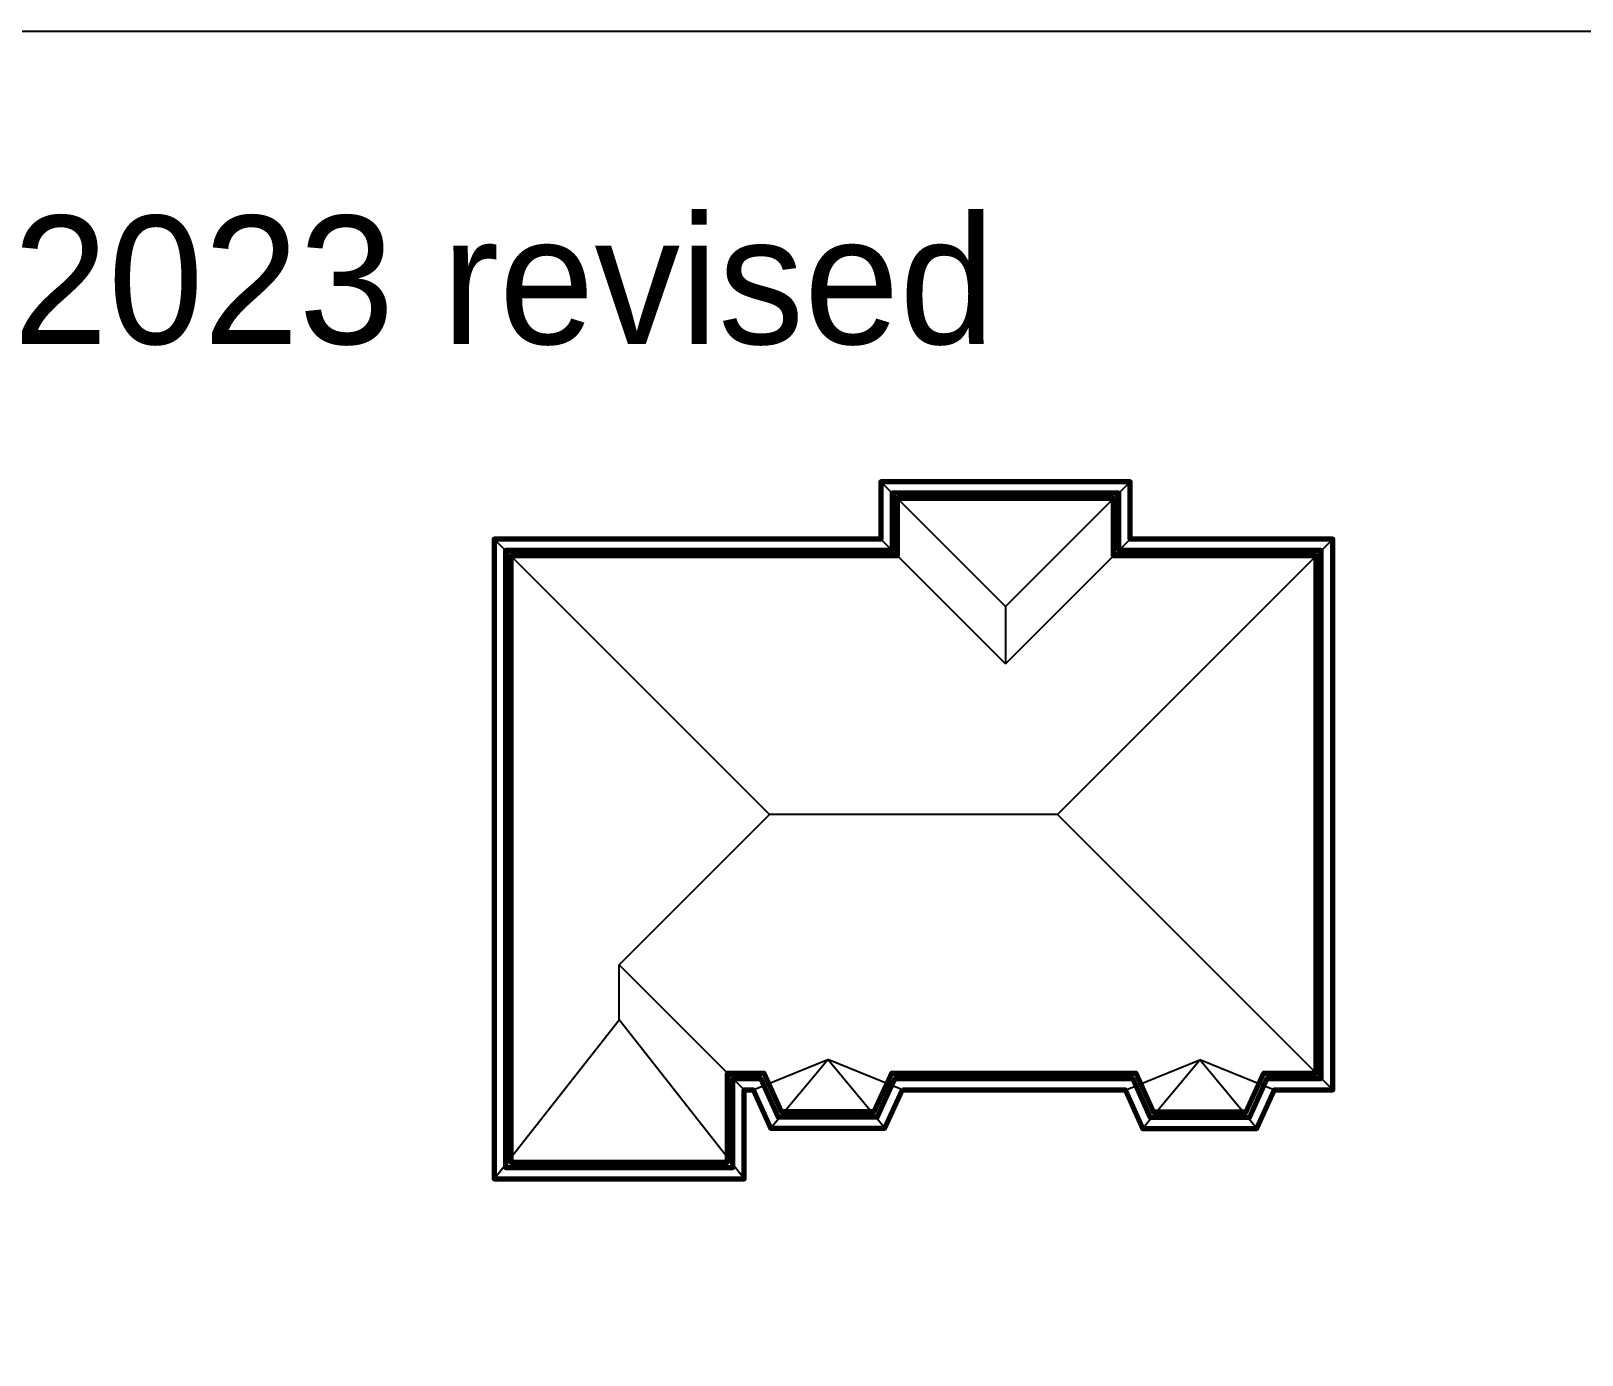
# Model space of a CAD drawing. Extents: x 2753 to 8941, y 12146 to 15850.
# Drawn here: x 4928 to 6566, y 14451 to 15850 of the extents above; entities that cross this region are included whole.
import ezdxf

# ---------------------------------------------------------------- set-up
doc = ezdxf.new("R2010")
doc.units = 0
doc.header["$LTSCALE"] = 20
doc.header["$MEASUREMENT"] = 0
doc.layers.add('A-Wall-New', color=1, linetype='Continuous', lineweight=50)
doc.layers.add('DIM_DA', color=4, linetype='Continuous', lineweight=25)
doc.layers.add('ARROW', color=4, linetype='Continuous')
doc.styles.get("Standard").update_dxf_attribs({"font": 'stylu.ttf'})

msp = doc.modelspace()

# ---------------------------------------------------------------- linework, layer by layer
at = {"layer": 'A-Wall-New', "lineweight": 70}
for points in [[(6084.30272, 14730.16742), (6102.14997, 14690.75482), (6222.98466, 14690.75482), (6241.58142, 14731.47604), (6302.95996, 14731.47604), (6302.95996, 15312.98049), (6089.01453, 15312.98049), (6089.01453, 15373.52937), (5825.49679, 15373.52937), (5825.49679, 15312.98049), (5659.33098, 15312.98049)], [(6095.23417, 14735.11752), (6109.88901, 14702.75482), (6215.27273, 14702.75482), (6233.86949, 14743.47604), (6290.95996, 14743.47604), (6290.95996, 15300.98049), (6077.01453, 15300.98049), (6077.01453, 15361.52937), (5837.49679, 15361.52937), (5837.49679, 15300.98049), (5659.33098, 15300.98049)], [(6100.24441, 14737.38631), (6113.43606, 14708.25482), (6211.7381, 14708.25482), (6230.33485, 14748.97604), (6285.45996, 14748.97604), (6285.45996, 15295.48049), (6071.51453, 15295.48049), (6071.51453, 15356.02937), (5842.99679, 15356.02937), (5842.99679, 15295.48049), (5659.33098, 15295.48049)], [(5659.33098, 15312.98049), (5417.14195, 15312.98049), (5417.14195, 14637.53149), (5681.12149, 14637.53149), (5681.12149, 14731.47604), (5690.60748, 14731.47604), (5709.07185, 14691.0447), (5829.87944, 14691.0447), (5848.34382, 14731.47604)], [(5659.33098, 15300.98049), (5429.14195, 15300.98049), (5429.14195, 14649.53149), (5669.12149, 14649.53149), (5669.12149, 14743.47604), (5698.31941, 14743.47604), (5716.78378, 14703.0447), (5822.16751, 14703.0447), (5838.95961, 14739.81426)], [(5659.33098, 15295.48049), (5434.64195, 15295.48049), (5434.64195, 14655.03149), (5663.62149, 14655.03149), (5663.62149, 14748.97604), (5701.85404, 14748.97604), (5720.31842, 14708.5447), (5818.63288, 14708.5447), (5833.95663, 14742.09904)], [(5833.95663, 14742.09904), (5837.09725, 14748.97604), (6094.95159, 14748.97604), (6100.23714, 14737.4023)], [(5838.95961, 14739.81426), (5840.63189, 14743.47604), (6091.41695, 14743.47604), (6095.23417, 14735.11752)], [(5848.34382, 14731.47604), (6083.70502, 14731.47604), (6084.31858, 14730.13254)]]:
    msp.add_lwpolyline(points, dxfattribs=at)
at = {"layer": 'ARROW'}
for p, q in [((5825.49679, 15373.52937), (5957.25566, 15241.7705)), ((6089.01453, 15373.52937), (5957.25566, 15241.7705)), ((5417.14195, 15312.98049), (5707.89417, 15022.22827)), ((5825.49679, 15312.98049), (5957.25566, 15181.22162)), ((6089.01453, 15312.98049), (5957.25566, 15181.22162)), ((6302.95996, 15312.98049), (6012.20773, 15022.22827)), ((5957.25566, 15241.7705), (5957.25566, 15181.22162)), ((5549.13172, 14863.46581), (5707.89417, 15022.22827)), ((6012.20773, 15022.22827), (5707.89417, 15022.22827)), ((6302.95996, 14731.47604), (6012.20773, 15022.22827)), ((5681.12149, 14731.47604), (5549.13172, 14863.46581)), ((5549.13172, 14805.52126), (5549.13172, 14863.46581)), ((5417.14195, 14637.53149), (5549.13172, 14805.52126)), ((5681.12149, 14637.53149), (5549.13172, 14805.52126)), ((5690.60748, 14731.47604), (5769.47565, 14763.44849)), ((5709.07185, 14691.0447), (5769.47565, 14763.44849)), ((5829.87944, 14691.0447), (5769.47565, 14763.44849)), ((5848.34382, 14731.47604), (5769.47565, 14763.44849)), ((6083.6856, 14731.18616), (6162.55377, 14763.15862)), ((6102.14997, 14690.75482), (6162.55377, 14763.15862)), ((6222.95756, 14690.75482), (6162.55377, 14763.15862)), ((6241.42194, 14731.18616), (6162.55377, 14763.15862))]:
    msp.add_line(p, q, dxfattribs=at)
msp.add_lwpolyline([(2752.66329, 15849.64855), (8940.80059, 15849.64855), (8940.80059, 12145.53106), (2752.66329, 12145.53106)], close=True, dxfattribs=at)

# ---------------------------------------------------------------- texts
at = {"layer": 'DIM_DA', "insert": (4505.48864, 15654.58912), "char_height": 135.5, "attachment_point": 1}
msp.add_mtext_dynamic_manual_height_columns('11/1/2023 revised', width=3172.6780587, gutter_width=677.5, heights=[0], dxfattribs=at)

doc.saveas('drawing.dxf')
